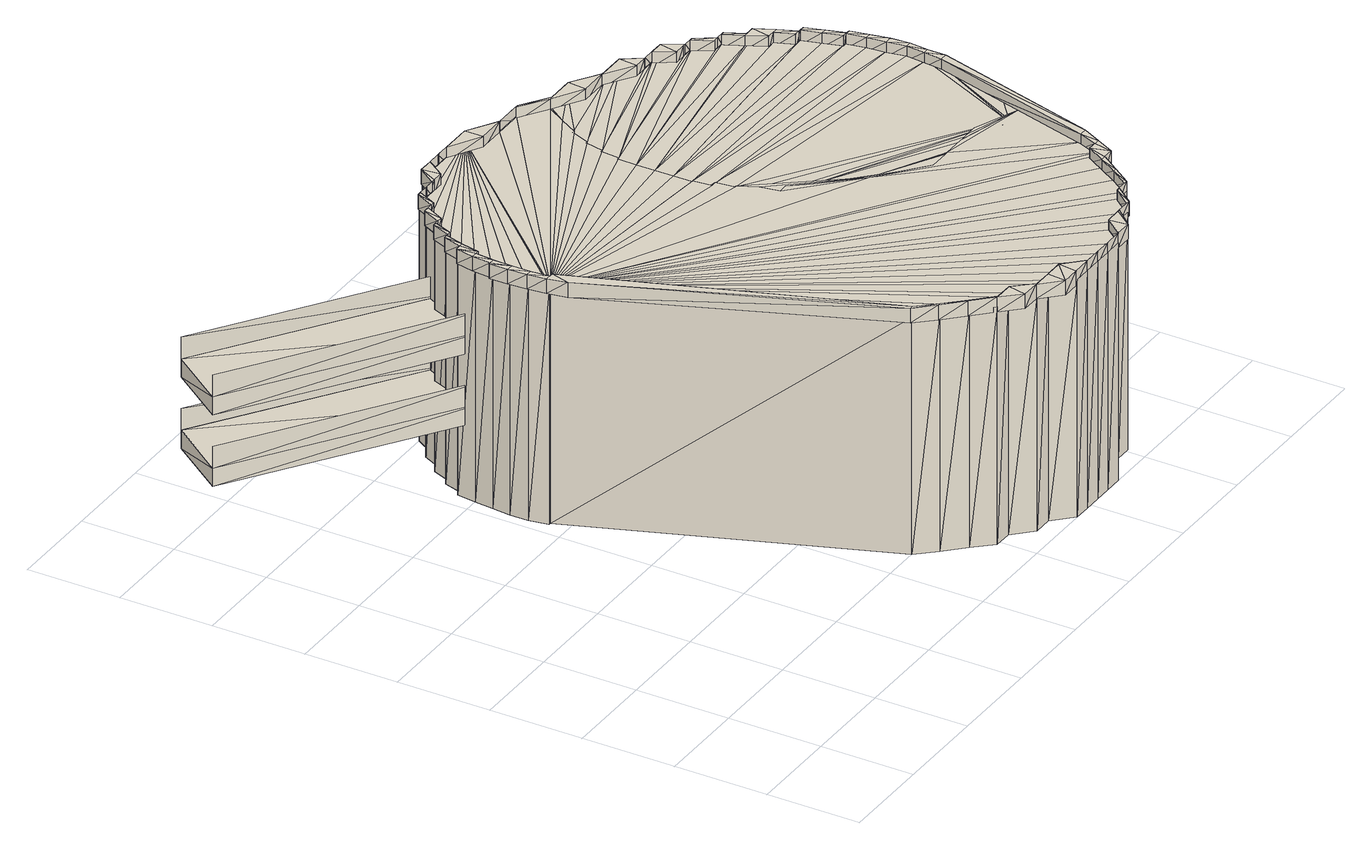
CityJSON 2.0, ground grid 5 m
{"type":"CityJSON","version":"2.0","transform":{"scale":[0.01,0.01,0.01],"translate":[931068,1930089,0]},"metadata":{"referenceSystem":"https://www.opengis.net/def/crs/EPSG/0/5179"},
"CityObjects":{
"building1":{"type":"Building","geometry":[{"type":"MultiSurface","lod":"3","boundaries":[[[0,1,2]],[[3,2,1]],[[2,3,4]],[[5,4,3]],[[4,5,6]],[[7,6,5]],[[6,7,8]],[[9,8,7]],[[8,9,10]],[[11,10,9]],[[10,11,12]],[[13,12,11]],[[12,13,14]],[[15,14,13]],[[14,15,16]],[[17,16,15]],[[16,17,18]],[[19,18,17]],[[18,19,20]],[[21,20,19]],[[20,21,22]],[[23,22,21]],[[22,23,24]],[[25,24,23]],[[24,25,26]],[[27,26,25]],[[26,27,28]],[[29,28,27]],[[28,29,30]],[[31,30,29]],[[30,31,32]],[[33,32,31]],[[32,33,34]],[[35,34,33]],[[34,35,36]],[[37,36,35]],[[36,37,38]],[[39,38,37]],[[38,39,40]],[[41,40,39]],[[40,41,42]],[[43,42,41]],[[42,43,44]],[[45,44,43]],[[44,45,46]],[[47,46,45]],[[46,47,48]],[[49,48,47]],[[48,49,50]],[[51,50,49]],[[50,51,52]],[[53,52,51]],[[52,53,54]],[[55,54,53]],[[54,55,56]],[[57,56,55]],[[56,57,58]],[[59,58,57]],[[58,59,60]],[[61,60,59]],[[60,61,62]],[[63,62,61]],[[62,63,64]],[[65,64,63]],[[64,65,66]],[[67,66,65]],[[66,67,68]],[[69,68,67]],[[68,69,70]],[[71,70,69]],[[70,71,72]],[[73,72,71]],[[72,73,74]],[[75,74,73]],[[74,75,76]],[[77,76,75]],[[76,77,78]],[[79,78,77]],[[78,79,80]],[[81,80,79]],[[80,81,82]],[[83,82,81]],[[82,83,84]],[[85,84,83]],[[84,85,86]],[[87,86,85]],[[86,87,88]],[[89,88,87]],[[88,89,90]],[[91,90,89]],[[90,91,92]],[[93,92,91]],[[92,93,94]],[[95,94,93]],[[94,95,96]],[[97,96,95]],[[96,97,98]],[[99,98,97]],[[98,99,100]],[[101,100,99]],[[100,101,102]],[[103,102,101]],[[102,103,104]],[[105,104,103]],[[104,105,106]],[[107,106,105]],[[106,107,108]],[[109,108,107]],[[108,109,110]],[[111,110,109]],[[110,111,112]],[[113,112,111]],[[112,113,114]],[[115,114,113]],[[114,115,116]],[[117,116,115]],[[116,117,118]],[[119,118,117]],[[118,119,120]],[[121,120,119]],[[120,121,122]],[[123,122,121]],[[122,123,124]],[[125,124,123]],[[124,125,126]],[[127,126,125]],[[126,127,128]],[[129,128,127]],[[128,129,130]],[[131,130,129]],[[130,131,132]],[[133,132,131]],[[132,133,134]],[[135,134,133]],[[134,135,136]],[[137,136,135]],[[136,137,138]],[[139,138,137]],[[138,139,0]],[[1,0,139]],[[103,101,105]],[[101,99,105]],[[99,97,105]],[[105,97,107]],[[107,97,109]],[[109,97,111]],[[111,97,113]],[[113,97,115]],[[115,97,117]],[[117,97,119]],[[119,97,121]],[[121,97,123]],[[123,97,125]],[[125,97,127]],[[127,97,129]],[[129,97,131]],[[131,97,133]],[[133,97,135]],[[135,97,137]],[[137,97,139]],[[97,95,139]],[[95,93,139]],[[93,91,139]],[[91,89,139]],[[89,87,139]],[[87,85,139]],[[85,83,139]],[[83,81,139]],[[81,79,139]],[[79,77,139]],[[77,75,139]],[[75,73,139]],[[73,71,139]],[[71,69,139]],[[69,67,139]],[[67,65,139]],[[65,63,139]],[[63,61,139]],[[61,59,139]],[[59,57,139]],[[57,55,139]],[[55,53,139]],[[53,51,139]],[[51,49,139]],[[49,47,139]],[[47,45,139]],[[45,43,139]],[[43,41,139]],[[41,39,139]],[[39,37,139]],[[37,35,139]],[[35,33,139]],[[33,31,139]],[[31,29,139]],[[29,27,139]],[[27,25,139]],[[25,23,139]],[[23,21,139]],[[21,19,139]],[[19,17,139]],[[17,15,139]],[[15,13,139]],[[13,11,139]],[[11,9,139]],[[9,7,139]],[[7,5,139]],[[5,3,139]],[[3,1,139]],[[140,141,142]],[[143,142,141]],[[144,140,145]],[[142,145,140]],[[146,144,147]],[[145,147,144]],[[141,146,143]],[[147,143,146]],[[142,143,148]],[[149,148,143]],[[145,142,150]],[[148,150,142]],[[147,145,151]],[[150,151,145]],[[143,147,149]],[[151,149,147]],[[148,149,152]],[[153,152,149]],[[150,148,154]],[[152,154,148]],[[151,150,155]],[[154,155,150]],[[149,151,153]],[[155,153,151]],[[152,153,156]],[[154,152,157]],[[156,157,152]],[[157,155,154]],[[156,153,158]],[[159,158,153]],[[157,156,160]],[[158,160,156]],[[155,157,161]],[[160,161,157]],[[153,155,159]],[[161,159,155]],[[158,159,162]],[[163,162,159]],[[160,158,164]],[[162,164,158]],[[161,160,165]],[[164,165,160]],[[159,161,163]],[[165,163,161]],[[162,163,166]],[[167,166,163]],[[164,162,168]],[[166,168,162]],[[165,164,169]],[[168,169,164]],[[163,165,167]],[[169,167,165]],[[166,167,170]],[[171,170,167]],[[168,166,172]],[[170,172,166]],[[169,168,173]],[[172,173,168]],[[167,169,171]],[[173,171,169]],[[170,171,174]],[[175,174,171]],[[172,170,176]],[[174,176,170]],[[173,172,177]],[[176,177,172]],[[171,173,175]],[[177,175,173]],[[174,175,178]],[[179,178,175]],[[176,174,180]],[[178,180,174]],[[177,176,181]],[[180,181,176]],[[175,177,179]],[[181,179,177]],[[178,179,182]],[[183,182,179]],[[180,178,184]],[[182,184,178]],[[181,180,185]],[[184,185,180]],[[179,181,183]],[[185,183,181]],[[182,183,186]],[[187,186,183]],[[184,182,188]],[[186,188,182]],[[185,184,189]],[[188,189,184]],[[183,185,187]],[[189,187,185]],[[186,187,190]],[[191,190,187]],[[188,186,192]],[[190,192,186]],[[189,188,193]],[[192,193,188]],[[187,189,191]],[[193,191,189]],[[190,191,194]],[[195,194,191]],[[192,190,196]],[[194,196,190]],[[193,192,197]],[[196,197,192]],[[191,193,195]],[[197,195,193]],[[194,195,198]],[[199,198,195]],[[196,194,200]],[[198,200,194]],[[197,196,201]],[[200,201,196]],[[195,197,199]],[[201,199,197]],[[198,199,202]],[[203,202,199]],[[200,198,204]],[[202,204,198]],[[201,200,205]],[[204,205,200]],[[199,201,203]],[[205,203,201]],[[202,203,206]],[[207,206,203]],[[204,202,208]],[[206,208,202]],[[205,204,209]],[[208,209,204]],[[203,205,207]],[[209,207,205]],[[206,207,210]],[[211,210,207]],[[208,206,212]],[[210,212,206]],[[209,208,213]],[[212,213,208]],[[207,209,211]],[[213,211,209]],[[210,211,214]],[[212,210,215]],[[214,215,210]],[[213,212,215]],[[211,213,214]],[[215,214,213]],[[216,217,214]],[[215,214,218]],[[217,218,214]],[[218,219,215]],[[214,215,216]],[[219,216,215]],[[217,216,220]],[[218,217,221]],[[220,221,217]],[[219,218,221]],[[216,219,220]],[[221,220,219]],[[222,223,220]],[[221,220,224]],[[223,224,220]],[[224,225,221]],[[220,221,222]],[[225,222,221]],[[223,222,226]],[[227,226,222]],[[224,223,228]],[[226,228,223]],[[225,224,229]],[[228,229,224]],[[222,225,227]],[[229,227,225]],[[226,227,230]],[[231,230,227]],[[228,226,232]],[[230,232,226]],[[229,228,233]],[[232,233,228]],[[227,229,231]],[[233,231,229]],[[230,231,234]],[[235,234,231]],[[232,230,236]],[[234,236,230]],[[233,232,237]],[[236,237,232]],[[231,233,235]],[[237,235,233]],[[234,235,238]],[[239,238,235]],[[236,234,240]],[[238,240,234]],[[237,236,241]],[[240,241,236]],[[235,237,239]],[[241,239,237]],[[238,239,242]],[[243,242,239]],[[240,238,244]],[[242,244,238]],[[241,240,245]],[[244,245,240]],[[239,241,243]],[[245,243,241]],[[242,243,246]],[[247,246,243]],[[244,242,248]],[[246,248,242]],[[245,244,249]],[[248,249,244]],[[243,245,247]],[[249,247,245]],[[246,247,250]],[[251,250,247]],[[248,246,252]],[[250,252,246]],[[249,248,253]],[[252,253,248]],[[247,249,251]],[[253,251,249]],[[250,251,254]],[[255,254,251]],[[252,250,256]],[[254,256,250]],[[253,252,257]],[[256,257,252]],[[251,253,255]],[[257,255,253]],[[254,255,258]],[[259,258,255]],[[256,254,260]],[[258,260,254]],[[257,256,261]],[[260,261,256]],[[255,257,259]],[[261,259,257]],[[258,259,262]],[[263,262,259]],[[260,258,264]],[[262,264,258]],[[261,260,265]],[[264,265,260]],[[259,261,263]],[[265,263,261]],[[262,263,266]],[[267,266,263]],[[264,262,268]],[[266,268,262]],[[265,264,269]],[[268,269,264]],[[263,265,267]],[[269,267,265]],[[266,267,270]],[[271,270,267]],[[268,266,272]],[[270,272,266]],[[269,268,273]],[[272,273,268]],[[267,269,271]],[[273,271,269]],[[270,271,274]],[[275,274,271]],[[272,270,276]],[[274,276,270]],[[273,272,277]],[[276,277,272]],[[271,273,275]],[[277,275,273]],[[274,275,278]],[[279,278,275]],[[276,274,280]],[[278,280,274]],[[277,276,281]],[[280,281,276]],[[275,277,279]],[[281,279,277]],[[278,279,282]],[[283,282,279]],[[280,278,284]],[[282,284,278]],[[281,280,285]],[[284,285,280]],[[279,281,283]],[[285,283,281]],[[282,283,286]],[[287,286,283]],[[284,282,288]],[[286,288,282]],[[285,284,289]],[[288,289,284]],[[283,285,287]],[[289,287,285]],[[286,287,290]],[[291,290,287]],[[288,286,292]],[[290,292,286]],[[289,288,293]],[[292,293,288]],[[287,289,291]],[[293,291,289]],[[290,291,294]],[[295,294,291]],[[292,290,296]],[[294,296,290]],[[293,292,297]],[[296,297,292]],[[291,293,295]],[[297,295,293]],[[294,295,298]],[[299,298,295]],[[296,294,300]],[[298,300,294]],[[297,296,301]],[[300,301,296]],[[295,297,299]],[[301,299,297]],[[298,299,302]],[[303,302,299]],[[300,298,304]],[[302,304,298]],[[301,300,305]],[[304,305,300]],[[299,301,303]],[[305,303,301]],[[302,303,306]],[[307,306,303]],[[304,302,308]],[[306,308,302]],[[305,304,309]],[[308,309,304]],[[303,305,307]],[[309,307,305]],[[306,307,310]],[[311,310,307]],[[308,306,312]],[[310,312,306]],[[309,308,313]],[[312,313,308]],[[307,309,311]],[[313,311,309]],[[310,311,314]],[[315,314,311]],[[312,310,316]],[[314,316,310]],[[313,312,317]],[[316,317,312]],[[311,313,315]],[[317,315,313]],[[314,315,318]],[[319,318,315]],[[316,314,320]],[[318,320,314]],[[317,316,321]],[[320,321,316]],[[315,317,319]],[[321,319,317]],[[318,319,322]],[[323,322,319]],[[320,318,324]],[[322,324,318]],[[321,320,325]],[[324,325,320]],[[319,321,323]],[[325,323,321]],[[322,323,326]],[[327,326,323]],[[324,322,328]],[[326,328,322]],[[325,324,329]],[[328,329,324]],[[323,325,327]],[[329,327,325]],[[326,327,330]],[[331,330,327]],[[328,326,332]],[[330,332,326]],[[329,328,333]],[[332,333,328]],[[327,329,331]],[[333,331,329]],[[330,331,334]],[[335,334,331]],[[332,330,336]],[[334,336,330]],[[333,332,337]],[[336,337,332]],[[331,333,335]],[[337,335,333]],[[334,335,338]],[[339,338,335]],[[336,334,340]],[[338,340,334]],[[337,336,341]],[[340,341,336]],[[335,337,339]],[[341,339,337]],[[338,339,342]],[[343,342,339]],[[340,338,344]],[[342,344,338]],[[341,340,345]],[[344,345,340]],[[339,341,343]],[[345,343,341]],[[342,343,346]],[[347,346,343]],[[344,342,348]],[[346,348,342]],[[345,344,349]],[[348,349,344]],[[343,345,347]],[[349,347,345]],[[346,347,350]],[[351,350,347]],[[348,346,352]],[[350,352,346]],[[349,348,353]],[[352,353,348]],[[347,349,351]],[[353,351,349]],[[350,351,354]],[[355,354,351]],[[352,350,356]],[[354,356,350]],[[353,352,357]],[[356,357,352]],[[351,353,355]],[[357,355,353]],[[354,355,358]],[[359,358,355]],[[356,354,360]],[[358,360,354]],[[357,356,361]],[[360,361,356]],[[355,357,359]],[[361,359,357]],[[358,359,362]],[[363,362,359]],[[360,358,364]],[[362,364,358]],[[361,360,365]],[[364,365,360]],[[359,361,363]],[[365,363,361]],[[362,363,366]],[[367,366,363]],[[364,362,368]],[[366,368,362]],[[365,364,369]],[[368,369,364]],[[363,365,367]],[[369,367,365]],[[366,367,370]],[[368,366,371]],[[370,371,366]],[[369,368,371]],[[367,369,370]],[[371,370,369]],[[371,370,372]],[[373,372,370]],[[370,371,373]],[[372,373,371]],[[372,373,374]],[[375,374,373]],[[373,372,375]],[[374,375,372]],[[376,377,375]],[[374,375,378]],[[377,378,375]],[[378,379,374]],[[375,374,376]],[[379,376,374]],[[377,376,380]],[[381,380,376]],[[378,377,382]],[[380,382,377]],[[379,378,383]],[[382,383,378]],[[376,379,381]],[[383,381,379]],[[380,381,384]],[[385,384,381]],[[382,380,386]],[[384,386,380]],[[383,382,387]],[[386,387,382]],[[381,383,385]],[[387,385,383]],[[384,385,388]],[[389,388,385]],[[386,384,390]],[[388,390,384]],[[387,386,391]],[[390,391,386]],[[385,387,389]],[[391,389,387]],[[388,389,392]],[[393,392,389]],[[390,388,394]],[[392,394,388]],[[391,390,395]],[[394,395,390]],[[389,391,393]],[[395,393,391]],[[392,393,396]],[[397,396,393]],[[394,392,398]],[[396,398,392]],[[395,394,399]],[[398,399,394]],[[393,395,397]],[[399,397,395]],[[396,397,400]],[[401,400,397]],[[398,396,402]],[[400,402,396]],[[399,398,403]],[[402,403,398]],[[397,399,401]],[[403,401,399]],[[400,401,404]],[[405,404,401]],[[402,400,406]],[[404,406,400]],[[403,402,407]],[[406,407,402]],[[401,403,405]],[[407,405,403]],[[404,405,408]],[[409,408,405]],[[406,404,410]],[[408,410,404]],[[407,406,411]],[[410,411,406]],[[405,407,409]],[[411,409,407]],[[408,409,140]],[[141,140,409]],[[410,408,144]],[[140,144,408]],[[411,410,146]],[[144,146,410]],[[409,411,141]],[[146,141,411]],[[412,413,414]],[[414,413,415]],[[415,413,416]],[[416,413,417]],[[417,413,418]],[[419,420,413]],[[420,421,413]],[[421,422,413]],[[422,423,413]],[[423,424,413]],[[90,92,425]],[[102,104,100]],[[100,104,98]],[[98,104,96]],[[104,106,96]],[[106,108,96]],[[108,110,96]],[[110,112,96]],[[112,114,96]],[[114,116,96]],[[116,118,96]],[[118,120,96]],[[120,122,96]],[[122,124,96]],[[124,126,96]],[[126,128,96]],[[128,130,96]],[[130,132,96]],[[132,134,96]],[[134,136,96]],[[136,138,96]],[[96,138,94]],[[94,138,92]],[[92,138,425]],[[425,138,426]],[[426,138,427]],[[427,138,428]],[[428,138,429]],[[429,138,430]],[[430,138,431]],[[431,138,432]],[[432,138,433]],[[433,138,434]],[[434,138,435]],[[435,138,436]],[[436,138,437]],[[437,138,438]],[[438,138,439]],[[439,138,440]],[[440,138,441]],[[441,138,442]],[[442,138,443]],[[443,138,424]],[[424,138,413]],[[0,2,138]],[[2,4,138]],[[4,6,138]],[[6,8,138]],[[8,10,138]],[[10,12,138]],[[12,14,138]],[[14,16,138]],[[16,18,138]],[[18,20,138]],[[20,22,138]],[[22,24,138]],[[24,26,138]],[[26,28,138]],[[28,30,138]],[[30,32,138]],[[32,34,138]],[[34,36,138]],[[36,38,138]],[[38,40,138]],[[138,40,413]],[[40,42,413]],[[413,42,418]],[[42,444,418]],[[418,444,445]],[[445,444,446]],[[446,444,447]],[[447,444,448]],[[448,444,449]],[[449,444,450]],[[450,444,451]],[[451,444,452]],[[444,453,452]],[[418,445,417]],[[417,445,416]],[[445,446,416]],[[416,446,415]],[[446,447,415]],[[453,44,452]],[[452,44,451]],[[44,46,451]],[[425,426,90]],[[90,426,88]],[[426,427,88]],[[427,428,88]],[[88,428,86]],[[428,429,86]],[[429,430,86]],[[86,430,84]],[[430,431,84]],[[84,431,82]],[[431,432,82]],[[82,432,80]],[[432,433,80]],[[80,433,78]],[[78,433,76]],[[433,434,76]],[[76,434,74]],[[434,435,74]],[[74,435,72]],[[72,435,70]],[[70,435,68]],[[435,436,68]],[[68,436,66]],[[66,436,64]],[[64,436,62]],[[436,437,62]],[[62,437,60]],[[60,437,58]],[[58,437,56]],[[437,438,56]],[[56,438,54]],[[438,439,54]],[[54,439,52]],[[52,439,50]],[[439,440,50]],[[440,441,50]],[[50,441,48]],[[441,442,48]],[[48,442,46]],[[442,443,46]],[[46,443,451]],[[443,424,451]],[[424,423,451]],[[423,422,451]],[[422,421,451]],[[421,420,451]],[[451,420,450]],[[450,420,449]],[[413,412,420]],[[412,414,420]],[[420,414,449]],[[449,414,448]],[[448,414,447]],[[447,414,415]],[[454,455,456]],[[457,456,455]],[[458,459,460]],[[461,460,459]],[[456,462,454]],[[463,454,462]],[[454,463,455]],[[464,455,463]],[[455,464,457]],[[465,457,464]],[[457,465,456]],[[462,456,465]],[[463,462,464]],[[465,464,462]],[[460,466,458]],[[467,458,466]],[[458,467,459]],[[468,459,467]],[[459,468,461]],[[469,461,468]],[[461,469,460]],[[466,460,469]],[[467,466,468]],[[469,468,466]],[[470,454,471]],[[455,471,454]],[[472,457,473]],[[456,473,457]],[[474,458,475]],[[459,475,458]],[[476,461,477]],[[460,477,461]]]}]}
},
"vertices":[
[1700,500,1300],[1700,500,0],[1790,400,1300],[1790,400,0],[1890,300,1300],[1890,300,0],[1980,200,1300],[1980,200,0],[2080,200,1300],[2080,200,0],[2180,100,1300],[2180,100,0],[2280,100,1300],[2280,100,0],[2380,0,1300],[2380,0,0],[2470,0,1300],[2470,0,0],[2570,0,1300],[2570,0,0],[2660,0,1300],[2660,0,0],[2760,0,1300],[2760,0,0],[2840,100,1300],[2840,100,0],[2930,100,1300],[2930,100,0],[3020,100,1300],[3020,100,0],[3100,200,1300],[3100,200,0],[3180,200,1300],[3180,200,0],[3240,300,1300],[3240,300,0],[3310,400,1300],[3310,400,0],[3360,500,1300],[3360,500,0],[3410,500,1300],[3410,500,0],[3460,600,1300],[3460,600,0],[3710,1500,1300],[3710,1500,0],[3720,1600,1300],[3720,1600,0],[3720,1700,1300],[3720,1700,0],[3710,1800,1300],[3710,1800,0],[3700,1900,1300],[3700,1900,0],[3680,2000,1300],[3680,2000,0],[3660,2000,1300],[3660,2000,0],[3630,2100,1300],[3630,2100,0],[3590,2200,1300],[3590,2200,0],[3560,2200,1300],[3560,2200,0],[3510,2300,1300],[3510,2300,0],[3470,2400,1300],[3470,2400,0],[3420,2400,1300],[3420,2400,0],[3370,2500,1300],[3370,2500,0],[3310,2500,1300],[3310,2500,0],[3260,2600,1300],[3260,2600,0],[3190,2600,1300],[3190,2600,0],[3130,2700,1300],[3130,2700,0],[3060,2700,1300],[3060,2700,0],[2990,2700,1300],[2990,2700,0],[2930,2800,1300],[2930,2800,0],[2780,2800,1300],[2780,2800,0],[2620,2900,1300],[2620,2900,0],[2470,2900,1300],[2470,2900,0],[2320,3000,1300],[2320,3000,0],[2160,3000,1300],[2160,3000,0],[2010,3100,1300],[2010,3100,0],[1840,3100,1300],[1840,3100,0],[1760,3100,1300],[1760,3100,0],[1690,3100,1300],[1690,3100,0],[1620,3100,1300],[1620,3100,0],[1550,3000,1300],[1550,3000,0],[1480,3000,1300],[1480,3000,0],[1420,3000,1300],[1420,3000,0],[1360,2900,1300],[1360,2900,0],[1310,2900,1300],[1310,2900,0],[1260,2800,1300],[1260,2800,0],[1220,2800,1300],[1220,2800,0],[1180,2700,1300],[1180,2700,0],[1150,2700,1300],[1150,2700,0],[1120,2600,1300],[1120,2600,0],[1090,2600,1300],[1090,2600,0],[1080,2500,1300],[1080,2500,0],[1070,2400,1300],[1070,2400,0],[1060,2300,1300],[1060,2300,0],[1060,2200,1300],[1060,2200,0],[1080,2100,1300],[1080,2100,0],[1090,2100,1300],[1090,2100,0],[1080,2000,1355],[1110,2100,1355],[1060,2100,1355],[1090,2100,1355],[1080,2000,1275],[1060,2100,1275],[1110,2100,1275],[1090,2100,1275],[1050,2200,1355],[1080,2200,1355],[1050,2200,1275],[1080,2200,1275],[1040,2300,1355],[1080,2300,1355],[1040,2300,1275],[1080,2300,1275],[1040,2400,1355],[1040,2400,1275],[1050,2400,1355],[1080,2400,1355],[1050,2400,1275],[1080,2400,1275],[1060,2500,1355],[1090,2500,1355],[1060,2500,1275],[1090,2500,1275],[1080,2600,1355],[1110,2500,1355],[1080,2600,1275],[1110,2500,1275],[1110,2600,1355],[1130,2600,1355],[1110,2600,1275],[1130,2600,1275],[1140,2700,1355],[1160,2700,1355],[1140,2700,1275],[1160,2700,1275],[1170,2700,1355],[1190,2700,1355],[1170,2700,1275],[1190,2700,1275],[1210,2800,1355],[1230,2800,1355],[1210,2800,1275],[1230,2800,1275],[1250,2800,1355],[1280,2800,1355],[1250,2800,1275],[1280,2800,1275],[1300,2900,1355],[1330,2900,1355],[1300,2900,1275],[1330,2900,1275],[1360,2900,1355],[1380,2900,1355],[1360,2900,1275],[1380,2900,1275],[1410,3000,1355],[1430,3000,1355],[1410,3000,1275],[1430,3000,1275],[1480,3000,1355],[1490,3000,1355],[1480,3000,1275],[1490,3000,1275],[1540,3000,1355],[1560,3000,1355],[1540,3000,1275],[1560,3000,1275],[1610,3100,1355],[1620,3000,1355],[1610,3100,1275],[1620,3000,1275],[1690,3100,1355],[1690,3100,1275],[1770,3100,1355],[1760,3100,1355],[1760,3100,1275],[1770,3100,1275],[1840,3100,1355],[1840,3100,1275],[2010,3000,1355],[2010,3100,1355],[2010,3100,1275],[2010,3000,1275],[2170,3000,1355],[2160,3000,1355],[2170,3000,1275],[2160,3000,1275],[2330,3000,1355],[2310,3000,1355],[2330,3000,1275],[2310,3000,1275],[2480,2900,1355],[2460,2900,1355],[2480,2900,1275],[2460,2900,1275],[2630,2900,1355],[2620,2800,1355],[2630,2900,1275],[2620,2800,1275],[2780,2800,1355],[2770,2800,1355],[2780,2800,1275],[2770,2800,1275],[2930,2800,1355],[2920,2700,1355],[2930,2800,1275],[2920,2700,1275],[3000,2700,1355],[2990,2700,1355],[3000,2700,1275],[2990,2700,1275],[3070,2700,1355],[3060,2700,1355],[3070,2700,1275],[3060,2700,1275],[3140,2700,1355],[3120,2600,1355],[3140,2700,1275],[3120,2600,1275],[3200,2600,1355],[3180,2600,1355],[3200,2600,1275],[3180,2600,1275],[3260,2600,1355],[3240,2600,1355],[3260,2600,1275],[3240,2600,1275],[3330,2500,1355],[3300,2500,1355],[3330,2500,1275],[3300,2500,1275],[3380,2500,1355],[3360,2500,1355],[3380,2500,1275],[3360,2500,1275],[3430,2400,1355],[3410,2400,1355],[3430,2400,1275],[3410,2400,1275],[3480,2400,1355],[3460,2300,1355],[3480,2400,1275],[3460,2300,1275],[3530,2300,1355],[3500,2300,1355],[3530,2300,1275],[3500,2300,1275],[3570,2200,1355],[3540,2200,1355],[3570,2200,1275],[3540,2200,1275],[3610,2200,1355],[3580,2200,1355],[3610,2200,1275],[3580,2200,1275],[3640,2100,1355],[3610,2100,1355],[3640,2100,1275],[3610,2100,1275],[3670,2000,1355],[3640,2000,1355],[3670,2000,1275],[3640,2000,1275],[3690,2000,1355],[3660,2000,1355],[3690,2000,1275],[3660,2000,1275],[3710,1900,1355],[3680,1900,1355],[3710,1900,1275],[3680,1900,1275],[3730,1800,1355],[3690,1800,1355],[3730,1800,1275],[3690,1800,1275],[3740,1700,1355],[3710,1700,1355],[3740,1700,1275],[3710,1700,1275],[3730,1600,1355],[3700,1600,1355],[3730,1600,1275],[3700,1600,1275],[3730,1500,1355],[3690,1500,1355],[3730,1500,1275],[3690,1500,1275],[3480,600,1355],[3440,600,1355],[3480,600,1275],[3440,600,1275],[3430,500,1355],[3400,500,1355],[3430,500,1275],[3400,500,1275],[3380,400,1355],[3350,500,1355],[3380,400,1275],[3350,500,1275],[3320,400,1355],[3290,400,1355],[3320,400,1275],[3290,400,1275],[3250,300,1355],[3230,300,1355],[3250,300,1275],[3230,300,1275],[3180,200,1355],[3160,200,1355],[3180,200,1275],[3160,200,1275],[3110,200,1355],[3090,200,1355],[3110,200,1275],[3090,200,1275],[3030,100,1355],[3010,100,1355],[3030,100,1275],[3010,100,1275],[2940,100,1355],[2930,100,1355],[2940,100,1275],[2930,100,1275],[2850,0,1355],[2840,100,1355],[2850,0,1275],[2840,100,1275],[2760,0,1355],[2760,0,1275],[2660,0,1275],[2660,0,1355],[2570,0,1275],[2570,0,1355],[2480,0,1355],[2470,0,1355],[2470,0,1275],[2480,0,1275],[2370,0,1355],[2380,100,1355],[2370,0,1275],[2380,100,1275],[2270,0,1355],[2280,100,1355],[2270,0,1275],[2280,100,1275],[2170,100,1355],[2180,100,1355],[2170,100,1275],[2180,100,1275],[2070,100,1355],[2090,200,1355],[2070,100,1275],[2090,200,1275],[1980,200,1355],[1990,200,1355],[1980,200,1275],[1990,200,1275],[1880,300,1355],[1890,300,1355],[1880,300,1275],[1890,300,1275],[1780,400,1355],[1800,400,1355],[1780,400,1275],[1800,400,1275],[1690,500,1355],[1710,500,1355],[1690,500,1275],[1710,500,1275],[2700,1300,1300],[2680,1300,1300],[2810,1200,1300],[2930,1100,1300],[3040,1100,1300],[3050,1100,1300],[3060,1100,1300],[2590,1400,1300],[2500,1500,1300],[2420,1600,1300],[2370,1600,1300],[2350,1700,1300],[2300,1800,1300],[2460,2900,1300],[2400,2800,1300],[2340,2700,1300],[2330,2700,1300],[2290,2600,1300],[2280,2600,1300],[2260,2500,1300],[2250,2500,1300],[2240,2400,1300],[2230,2400,1300],[2230,2300,1300],[2230,2200,1300],[2230,2100,1300],[2230,2000,1300],[2240,2000,1300],[2250,1900,1300],[2260,1900,1300],[2280,1900,1300],[2290,1800,1300],[3560,1000,1300],[3190,1100,1300],[3200,1100,1300],[3250,1100,1300],[3310,1100,1300],[3330,1000,1300],[3400,1000,1300],[3450,1000,1300],[3460,1000,1300],[3580,1100,1300],[20,3300,497],[1170,2500,497],[240,3600,497],[1390,2800,497],[20,3300,888],[1170,2500,888],[240,3600,888],[1390,2800,888],[240,3600,397],[20,3300,397],[1170,2500,397],[1390,2800,397],[240,3600,788],[20,3300,788],[1170,2500,788],[1390,2800,788],[20,3300,617],[1170,2500,617],[1390,2800,617],[240,3600,617],[20,3300,1008],[1170,2500,1008],[1390,2800,1008],[240,3600,1008]
]}
